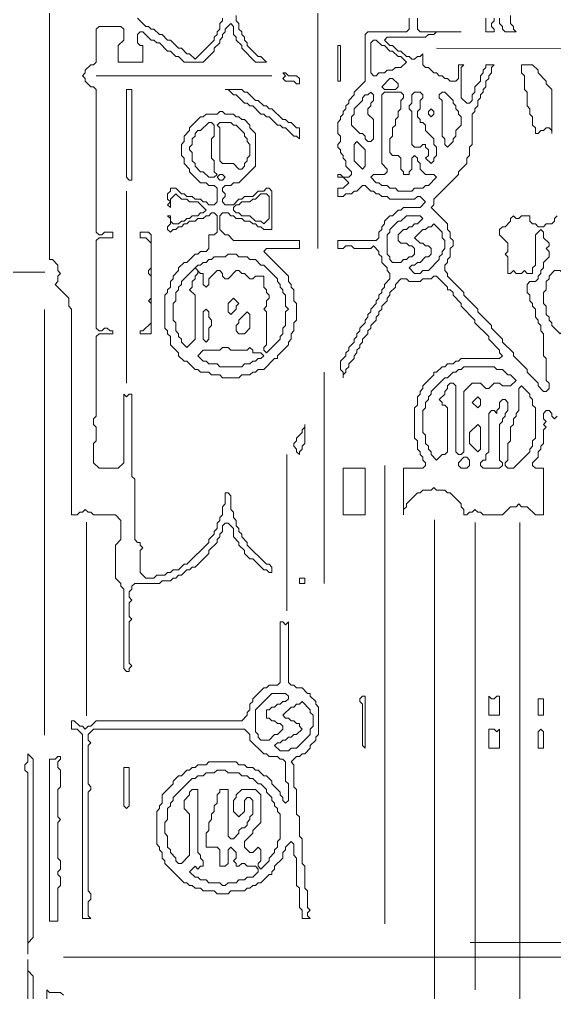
# Model space of a CAD drawing. Header units: millimetres. Extents: x 4 to 412, y 3 to 290.
# Drawn here: x 279.8 to 296.88, y 154.04 to 185.09 of the extents above; entities that cross this region are included whole.
import ezdxf

# ---------------------------------------------------------------- set-up
doc = ezdxf.new("R2010")
doc.units = ezdxf.units.MM
for name, color, linetype, lineweight in [('TRACE_CURVE', 6, 'CONTINUOUS', 0), ('TRACE_STRAIGHT', 5, 'CONTINUOUS', 0), ('TRACE_TEXT_SYMBOL', 6, 'CONTINUOUS', 0)]:
    doc.layers.add(name, color=color, linetype=linetype, lineweight=lineweight)

msp = doc.modelspace()

# ---------------------------------------------------------------- linework, layer by layer
at = {"layer": 'TRACE_CURVE', "color": 6}
for points in [[(280.763, 186.446), (280.763, 177.426), (280.851, 177.426), (281.026, 177.25), (281.026, 177.075), (281.114, 176.988), (281.026, 176.9), (281.026, 176.725), (280.938, 176.637), (281.376, 176.2), (281.376, 175.937), (281.464, 175.849), (281.464, 169.281), (281.639, 169.281), (281.727, 169.369), (281.814, 169.369), (281.902, 169.456), (281.989, 169.369), (282.077, 169.369)], [(286.28, 185.132), (286.28, 185.045), (286.193, 184.957), (286.193, 184.782), (286.105, 184.694), (286.105, 184.607), (286.018, 184.519), (286.018, 184.432), (285.405, 183.818), (285.23, 183.994), (285.142, 183.994), (284.967, 184.169), (284.879, 184.169), (284.617, 184.432), (284.529, 184.432), (284.354, 184.607), (284.266, 184.607), (284.091, 184.782), (284.004, 184.782), (283.916, 184.869), (283.828, 184.869), (283.566, 185.132)], [(287.682, 183.731), (287.506, 183.906), (287.419, 183.906), (287.069, 184.256), (287.069, 184.344), (286.981, 184.432), (286.981, 184.519), (286.893, 184.607), (286.893, 184.694), (286.806, 184.782), (286.806, 184.957), (286.718, 185.045), (286.718, 185.22)], [(292.236, 185.132), (292.236, 184.782), (292.148, 184.694), (290.922, 184.694), (290.834, 184.607), (290.834, 183.118), (290.484, 182.768), (290.484, 182.68), (290.309, 182.505), (290.309, 182.417), (290.221, 182.33), (290.221, 182.242), (290.134, 182.155), (290.134, 182.067), (290.046, 181.979), (290.046, 181.892), (289.959, 181.804), (289.959, 181.454)], [(291.71, 184.256), (291.622, 184.256), (291.447, 184.432), (291.535, 184.519), (292.761, 184.519), (292.849, 184.607), (293.024, 184.607), (293.111, 184.694), (293.899, 184.694), (292.586, 184.694), (292.498, 184.782), (292.498, 185.132)], [(294.688, 185.132), (294.688, 184.694), (294.95, 184.694), (294.95, 184.782), (294.863, 184.869), (294.863, 184.957), (294.95, 185.045), (294.95, 185.132)], [(295.125, 185.132), (295.125, 184.957), (295.213, 184.869), (295.213, 184.782), (295.301, 184.694), (295.651, 184.694), (295.563, 184.782), (295.563, 184.869), (295.476, 184.957), (295.476, 185.22)], [(282.515, 175.236), (282.427, 175.149), (282.34, 175.149), (282.252, 175.236), (282.252, 178.039), (282.34, 178.126), (282.777, 178.126), (282.777, 178.301), (282.515, 178.301), (282.427, 178.214), (282.34, 178.214), (282.252, 178.301), (282.252, 182.855), (282.164, 182.943), (282.077, 182.943), (281.902, 183.118), (281.902, 183.205), (281.814, 183.293), (281.902, 183.381), (281.902, 183.468), (282.077, 183.643), (282.164, 183.643), (282.252, 183.731), (282.252, 184.782), (282.34, 184.869), (283.04, 184.869), (283.128, 184.782), (283.128, 184.432), (282.953, 184.256), (282.953, 183.731), (283.741, 183.731), (283.741, 184.256), (283.653, 184.256), (283.566, 184.344), (283.566, 184.607), (283.653, 184.694), (283.741, 184.694), (284.004, 184.432), (284.091, 184.432), (284.179, 184.344), (284.266, 184.344), (284.529, 184.081), (284.617, 184.081), (284.792, 183.906), (284.879, 183.906), (285.054, 183.731), (285.667, 183.731), (286.018, 184.081), (286.018, 184.169), (286.193, 184.344), (286.193, 184.432), (286.28, 184.519), (286.28, 184.607), (286.368, 184.694), (286.368, 184.782), (286.543, 184.957), (286.631, 184.869), (286.631, 184.607), (286.718, 184.519), (286.718, 184.432), (286.893, 184.256), (286.893, 184.169), (287.331, 183.731), (287.682, 183.731)], [(292.936, 179.089), (293.024, 179.177), (293.024, 179.352), (293.812, 180.14), (293.812, 180.228), (294.075, 180.491), (294.075, 180.666), (294.162, 180.753), (294.162, 181.016), (294.25, 181.104), (294.25, 182.067), (294.337, 182.155), (294.337, 182.242), (294.425, 182.33), (294.425, 182.505), (294.512, 182.592), (294.512, 182.68), (294.6, 182.768), (294.6, 182.855), (294.688, 182.943), (294.688, 183.118), (294.775, 183.205), (294.775, 183.293), (294.863, 183.381), (294.863, 183.556), (294.95, 183.643), (294.688, 183.643), (294.688, 183.556), (294.6, 183.468), (294.6, 183.381), (294.512, 183.293), (294.512, 183.118), (294.337, 182.943), (294.337, 182.768), (294.25, 182.68), (294.25, 182.505), (294.162, 182.417), (294.075, 182.417), (293.899, 182.592), (293.899, 183.556), (293.987, 183.643), (293.812, 183.643), (293.812, 183.205), (293.724, 183.118), (293.549, 183.118), (293.462, 183.205), (293.374, 183.205), (293.286, 183.293), (293.199, 183.293), (293.111, 183.381), (293.024, 183.381), (292.849, 183.556), (292.761, 183.556), (292.673, 183.643), (292.673, 183.994), (292.586, 183.906), (292.498, 183.906), (292.411, 183.818), (292.323, 183.818), (292.236, 183.906), (292.148, 183.906), (291.973, 184.081), (291.885, 184.081), (291.71, 184.256)], [(289.959, 181.454), (290.046, 181.366), (290.046, 181.191), (289.959, 181.104), (289.959, 181.016), (290.046, 180.929), (290.046, 180.841), (290.134, 180.753), (290.134, 180.666), (290.221, 180.578), (290.221, 180.403), (290.396, 180.228), (290.396, 180.14), (290.309, 180.053), (290.134, 180.053), (290.046, 180.14), (289.959, 180.14), (289.959, 180.053), (290.134, 180.053), (290.309, 179.878), (290.134, 179.703), (289.959, 179.703), (289.959, 179.44), (290.134, 179.44), (290.221, 179.527), (290.396, 179.527), (290.484, 179.615), (290.572, 179.615), (290.747, 179.79), (290.834, 179.79), (291.009, 179.615), (291.097, 179.615), (291.185, 179.527), (291.272, 179.527), (291.36, 179.44), (291.535, 179.44), (291.622, 179.352), (292.411, 179.352), (292.498, 179.44), (292.586, 179.44), (292.761, 179.265), (292.586, 179.089), (292.06, 179.089), (291.973, 179.002), (291.885, 179.002), (291.71, 178.827), (291.622, 178.827), (291.447, 178.652), (291.447, 178.564), (291.36, 178.476), (291.36, 178.389), (291.272, 178.301), (291.272, 178.126), (291.185, 178.039), (289.959, 178.039), (289.959, 177.776), (290.134, 177.776), (290.221, 177.863), (290.396, 177.863), (290.484, 177.776), (291.009, 177.776), (291.097, 177.863), (291.272, 177.688), (291.272, 177.601)], [(296.527, 178.301), (296.527, 178.126), (296.702, 177.951), (296.702, 177.863), (296.614, 177.776), (296.702, 177.688), (296.702, 177.513), (296.527, 177.338), (296.527, 177.163), (296.439, 177.075), (296.439, 176.988), (296.351, 176.9), (296.351, 176.813), (296.264, 176.725), (296.089, 176.725), (296.001, 176.637), (296.001, 176.375), (296.089, 176.287), (296.089, 176.112), (296.176, 176.024), (296.176, 175.937), (296.264, 175.849), (296.264, 175.587), (296.351, 175.499), (296.351, 175.411), (296.439, 175.324), (296.439, 175.149), (296.527, 175.061), (296.527, 174.36), (296.614, 174.273), (296.614, 173.572), (296.702, 173.485), (296.702, 173.31), (296.614, 173.222), (296.527, 173.222), (296.351, 173.397), (296.351, 173.485), (296.001, 173.835), (296.001, 173.923), (295.563, 174.36), (295.563, 174.448), (295.213, 174.798), (295.213, 174.886), (294.863, 175.236), (294.863, 175.324), (294.425, 175.762), (294.425, 175.849), (293.987, 176.287), (293.987, 176.375), (293.462, 176.9), (293.462, 176.988), (293.374, 177.075), (293.374, 177.25), (293.462, 177.338), (293.462, 177.426), (293.549, 177.513), (293.549, 177.776), (293.637, 177.863), (293.637, 178.039), (293.549, 178.126), (293.549, 178.301), (293.462, 178.389), (293.462, 178.564), (292.936, 179.089)], [(296.965, 178.827), (296.877, 178.739), (296.877, 178.652), (296.789, 178.564), (296.614, 178.564), (296.527, 178.476), (296.351, 178.476), (296.264, 178.564), (296.176, 178.564), (296.089, 178.652), (296.089, 178.827), (295.826, 178.827), (295.738, 178.739), (295.651, 178.739), (295.563, 178.827), (295.476, 178.739), (295.476, 178.652), (295.301, 178.476), (295.213, 178.476), (295.125, 178.389), (295.125, 178.214), (295.388, 177.951), (295.388, 177.688), (295.301, 177.601), (295.388, 177.513), (295.388, 176.988), (295.476, 176.988), (295.563, 177.075), (295.651, 176.988), (295.826, 176.988), (295.914, 177.075), (296.001, 176.988), (296.176, 176.988), (296.176, 177.163), (296.264, 177.25), (296.264, 178.214), (296.439, 178.389), (296.527, 178.301)], [(291.272, 177.601), (291.36, 177.513), (291.36, 177.338), (291.535, 177.163), (291.535, 177.075), (291.622, 176.988), (291.622, 176.813), (291.447, 176.637), (291.447, 176.55), (291.36, 176.462), (291.36, 176.375), (291.272, 176.287), (291.272, 176.2), (291.185, 176.112), (291.185, 176.024), (291.009, 175.849), (291.009, 175.762), (290.922, 175.674), (290.922, 175.587), (290.834, 175.499), (290.834, 175.411), (290.659, 175.236), (290.659, 175.149), (290.572, 175.061), (290.572, 174.973), (290.484, 174.886), (290.484, 174.798), (290.309, 174.623), (290.309, 174.536), (290.221, 174.448), (290.221, 174.36), (290.046, 174.185), (290.046, 173.923), (290.134, 173.835), (290.134, 173.66), (290.134, 173.747), (290.221, 173.835), (290.221, 173.923), (290.309, 174.01), (290.309, 174.098), (290.484, 174.273), (290.484, 174.36), (290.572, 174.448), (290.572, 174.536), (290.659, 174.623), (290.659, 174.711), (290.747, 174.798), (290.747, 174.886), (290.922, 175.061), (290.922, 175.149), (291.009, 175.236), (291.009, 175.324), (291.185, 175.499), (291.185, 175.587), (291.272, 175.674), (291.272, 175.762), (291.36, 175.849), (291.36, 175.937), (291.535, 176.112), (291.535, 176.2), (291.622, 176.287), (291.622, 176.375), (291.798, 176.55), (291.798, 176.637)], [(291.798, 176.637), (291.973, 176.813), (292.148, 176.813), (292.236, 176.725), (292.586, 176.725), (292.673, 176.813), (292.936, 176.813), (293.024, 176.9), (293.111, 176.9), (293.462, 176.55), (293.462, 176.462), (293.549, 176.462), (293.637, 176.375), (293.637, 176.287), (293.899, 176.024), (293.899, 175.937), (294.337, 175.499), (294.337, 175.411), (294.775, 174.973), (294.775, 174.886), (295.125, 174.536), (295.125, 174.448), (295.213, 174.36), (295.125, 174.273), (293.899, 174.273), (293.812, 174.185), (293.724, 174.185), (293.637, 174.098), (293.462, 174.098), (293.374, 174.01), (293.286, 174.01), (293.111, 173.835), (293.024, 173.835), (293.024, 173.747), (292.673, 173.397), (292.673, 173.31), (292.586, 173.222), (292.586, 173.134), (292.498, 173.047), (292.498, 172.784), (292.411, 172.697), (292.411, 171.733), (292.498, 171.646), (292.498, 171.383), (292.586, 171.295), (292.586, 171.208), (292.673, 171.12), (292.673, 171.033), (292.761, 170.945), (292.761, 170.857), (292.673, 170.77), (292.06, 170.77), (292.06, 169.281), (292.06, 169.456), (292.148, 169.544), (292.148, 169.631), (292.498, 169.982), (292.586, 169.982), (292.673, 170.069), (292.936, 170.069), (293.024, 170.157), (293.111, 170.069), (293.374, 170.069), (293.462, 169.982)], [(287.069, 168.405), (286.893, 168.581), (286.893, 168.668), (286.806, 168.756), (286.806, 168.843), (286.718, 168.931), (286.718, 169.106), (286.631, 169.194), (286.631, 169.369), (286.543, 169.456), (286.543, 169.894), (286.456, 169.982), (286.368, 169.982), (286.368, 169.631), (286.28, 169.544), (286.28, 169.281), (286.193, 169.194), (286.193, 169.106), (286.105, 169.018), (286.105, 168.843), (286.018, 168.756), (286.018, 168.668), (285.843, 168.493), (285.843, 168.405), (285.142, 167.705), (285.054, 167.705), (284.879, 167.53), (284.704, 167.53), (284.617, 167.442), (284.529, 167.442), (284.441, 167.355), (284.179, 167.355), (284.091, 167.267), (283.828, 167.267), (283.653, 167.442), (283.653, 168.143), (283.741, 168.23), (283.653, 168.318), (283.653, 168.405), (283.566, 168.405), (283.478, 168.493), (283.478, 170.42), (283.39, 170.507), (283.39, 173.134), (283.303, 173.134), (283.215, 173.047), (283.128, 173.134), (283.128, 170.945), (282.953, 170.77), (282.34, 170.77), (282.164, 170.945), (282.164, 171.558), (282.252, 171.646), (282.252, 172.084), (282.164, 172.171), (282.164, 172.346), (282.252, 172.434), (282.252, 174.973), (282.34, 175.061), (282.777, 175.061), (282.777, 175.149), (282.69, 175.149), (282.602, 175.236), (282.515, 175.236)], [(293.462, 169.982), (293.549, 169.982), (293.899, 169.631), (293.899, 169.544), (293.987, 169.456), (293.987, 169.281), (294.075, 169.281), (294.162, 169.369), (294.25, 169.369), (294.337, 169.456), (294.425, 169.369), (294.512, 169.369), (294.6, 169.281), (295.213, 169.281), (295.476, 169.544), (295.651, 169.544), (295.738, 169.631), (295.826, 169.544), (296.001, 169.544), (296.264, 169.281), (296.527, 169.281), (296.527, 170.77), (296.264, 170.77), (296.176, 170.857), (296.176, 170.945), (296.351, 171.12), (296.351, 171.295), (296.439, 171.383), (296.439, 171.471), (296.527, 171.558), (296.527, 171.996), (296.614, 172.084), (296.527, 172.171), (296.614, 172.259), (296.527, 172.346), (296.527, 172.521), (296.614, 172.609), (296.702, 172.609), (296.789, 172.521), (296.789, 172.434), (296.877, 172.346), (296.965, 172.434)], [(282.077, 169.369), (282.164, 169.281), (282.865, 169.281), (283.04, 169.106), (283.04, 168.493), (282.865, 168.318), (282.865, 167.267), (283.04, 167.092), (283.04, 167.004), (283.128, 166.917), (283.128, 164.377), (283.215, 164.289), (283.303, 164.289), (283.303, 164.377), (283.39, 164.465), (283.303, 164.552), (283.303, 165.866), (283.39, 165.953), (283.303, 166.041), (283.303, 166.479), (283.39, 166.566), (283.303, 166.654), (283.303, 166.829), (283.39, 166.917), (283.39, 167.004), (283.478, 167.092), (284.266, 167.092), (284.354, 167.179), (284.617, 167.179), (284.704, 167.267), (284.792, 167.267), (284.879, 167.355), (284.967, 167.355), (285.142, 167.53), (285.23, 167.53), (285.317, 167.617), (285.405, 167.617), (285.843, 168.055), (285.843, 168.143), (286.105, 168.405), (286.105, 168.493), (286.193, 168.581), (286.193, 168.668), (286.28, 168.756), (286.28, 168.931), (286.368, 169.018), (286.456, 169.018), (286.631, 168.843), (286.631, 168.581), (286.806, 168.405), (286.806, 168.318), (286.981, 168.143), (286.981, 168.055), (287.156, 167.88), (287.244, 167.88), (287.594, 167.53), (287.682, 167.53), (287.769, 167.442), (287.857, 167.442), (287.857, 167.617), (287.769, 167.705), (287.682, 167.705), (287.069, 168.318), (287.069, 168.405)]]:
    msp.add_lwpolyline(points, dxfattribs=at)
for points in [[(291.009, 184.344), (291.097, 184.432), (291.185, 184.432), (291.36, 184.256), (291.447, 184.256), (291.622, 184.081), (291.71, 184.081), (291.885, 183.906), (291.973, 183.906), (292.148, 183.731), (291.973, 183.556), (291.798, 183.556), (291.71, 183.468), (291.535, 183.468), (291.447, 183.381), (291.272, 183.381), (291.185, 183.293), (291.097, 183.293), (291.009, 183.381)], [(291.622, 183.205), (291.71, 183.205), (291.885, 183.03), (291.885, 182.943), (291.798, 182.855), (291.447, 182.855), (291.36, 182.943)], [(290.922, 182.68), (291.009, 182.768), (291.097, 182.68), (291.097, 182.505), (291.009, 182.417), (291.009, 182.33), (290.922, 182.242), (290.922, 182.067), (291.097, 181.892), (291.097, 181.279), (291.009, 181.191), (290.922, 181.191), (290.834, 181.279), (290.834, 181.366), (290.747, 181.454), (290.659, 181.454), (290.396, 181.717), (290.396, 181.979), (290.484, 182.067), (290.484, 182.242), (290.747, 182.505), (290.747, 182.592), (290.834, 182.68)], [(291.36, 182.68), (291.447, 182.768), (291.973, 182.768), (292.06, 182.68), (292.06, 182.592), (291.973, 182.505), (291.973, 182.242), (291.885, 182.155), (291.885, 181.979), (291.798, 181.892), (291.798, 181.717), (291.71, 181.629), (291.71, 181.366), (291.622, 181.279), (291.622, 180.841), (291.71, 180.753), (291.885, 180.753), (291.973, 180.666), (291.973, 180.316), (292.06, 180.228), (292.06, 180.14), (292.236, 180.14), (292.236, 180.228), (292.323, 180.316), (292.323, 180.666), (292.411, 180.753), (292.498, 180.666), (292.498, 180.578), (292.586, 180.491), (292.586, 180.316), (292.761, 180.14), (293.024, 180.14), (293.111, 180.053), (292.849, 179.79), (292.761, 179.79), (292.673, 179.703), (292.411, 179.703), (292.323, 179.615), (291.885, 179.615), (291.798, 179.703), (291.622, 179.703), (291.535, 179.79), (291.36, 179.79), (291.272, 179.878), (291.185, 179.878), (291.009, 180.053), (291.097, 180.14), (291.447, 180.14), (291.535, 180.228), (291.535, 180.316), (291.36, 180.491)], [(292.323, 182.68), (292.411, 182.768), (292.586, 182.768), (292.673, 182.68), (292.673, 182.592), (292.586, 182.505), (292.586, 182.242), (292.498, 182.155), (292.498, 181.979), (292.586, 181.892), (292.586, 181.804), (292.673, 181.804), (292.761, 181.717), (292.761, 181.542), (293.024, 181.279), (293.024, 181.104), (293.111, 181.016), (293.111, 180.753), (293.024, 180.666), (293.024, 180.578), (292.936, 180.491), (292.761, 180.666), (292.849, 180.753), (292.849, 180.929), (292.761, 181.016), (292.761, 181.104), (292.673, 181.104), (292.586, 181.016), (292.411, 181.016), (292.323, 181.104), (292.323, 182.155), (292.236, 182.242), (292.236, 182.33), (292.323, 182.417)], [(293.199, 182.68), (293.286, 182.768), (293.374, 182.768), (293.637, 182.505), (293.637, 182.417), (293.724, 182.33), (293.724, 182.242), (293.812, 182.155), (293.812, 182.067), (293.899, 181.979), (293.899, 181.717), (293.724, 181.542), (293.724, 181.366), (293.637, 181.279), (293.637, 181.191), (293.462, 181.016), (293.374, 181.104), (293.374, 181.279), (293.286, 181.366), (293.286, 182.505), (293.199, 182.592)], [(292.849, 182.155), (292.936, 182.242), (293.024, 182.155), (293.024, 182.067), (292.936, 181.979), (292.849, 182.067)], [(290.484, 181.104), (290.572, 181.191), (290.834, 180.929), (290.834, 180.403), (290.747, 180.316), (290.484, 180.578)], [(292.148, 178.827), (292.586, 178.827), (292.673, 178.739), (292.498, 178.564), (292.411, 178.564), (292.323, 178.476), (292.236, 178.476), (292.148, 178.389), (292.06, 178.389), (291.885, 178.214), (291.885, 178.039), (291.973, 177.951), (292.148, 177.951), (292.236, 177.863), (292.323, 177.863), (292.411, 177.776), (292.411, 177.601), (292.323, 177.513), (292.236, 177.513), (292.148, 177.426), (292.06, 177.426), (291.973, 177.338), (291.71, 177.338), (291.622, 177.426), (291.622, 177.513), (291.535, 177.601), (291.535, 178.214), (291.622, 178.301), (291.622, 178.389), (291.885, 178.652), (291.973, 178.652)], [(292.936, 178.476), (293.024, 178.564), (293.286, 178.301), (293.286, 178.126), (293.374, 178.039), (293.374, 177.776), (293.286, 177.688), (293.286, 177.601), (293.199, 177.513), (293.199, 177.426), (292.849, 177.075), (292.673, 177.075), (292.586, 176.988), (292.411, 176.988), (292.236, 177.163), (292.323, 177.25), (292.411, 177.25), (292.498, 177.338), (292.586, 177.338), (292.761, 177.513), (292.849, 177.513), (292.936, 177.601), (292.936, 177.776), (292.849, 177.863), (292.761, 177.863), (292.673, 177.951), (292.586, 177.951), (292.411, 178.126), (292.673, 178.389), (292.761, 178.389), (292.849, 178.476)], [(296.877, 177.075), (297.052, 177.075), (297.14, 176.988), (297.14, 176.9), (297.227, 176.813), (297.227, 176.725), (297.315, 176.637), (297.315, 175.411), (297.227, 175.324), (297.227, 175.236), (297.052, 175.061), (296.789, 175.324), (296.789, 175.411), (296.702, 175.499), (296.702, 175.587), (296.614, 175.674), (296.614, 175.937), (296.527, 176.024), (296.527, 176.375), (296.614, 176.462), (296.614, 176.725), (296.702, 176.813), (296.702, 176.9)], [(293.899, 173.923), (293.987, 174.01), (294.95, 174.01), (295.038, 173.923), (295.213, 173.923), (295.388, 173.747), (295.476, 173.747), (295.651, 173.572), (295.476, 173.397), (295.213, 173.397), (295.125, 173.485), (294.95, 173.485), (294.775, 173.31), (294.688, 173.31), (294.512, 173.485), (294.25, 173.485), (293.987, 173.222), (293.987, 171.295), (293.899, 171.208), (293.812, 171.208), (293.724, 171.295), (293.724, 173.397), (293.637, 173.485), (293.549, 173.485), (293.462, 173.397), (293.462, 173.31), (293.374, 173.222), (293.374, 173.134), (293.199, 172.959), (293.286, 172.872), (293.286, 172.784), (293.374, 172.784), (293.462, 172.697), (293.462, 171.295), (293.374, 171.208), (293.286, 171.208), (293.111, 171.033), (292.936, 171.208), (292.936, 171.295), (292.849, 171.383), (292.849, 171.471), (292.761, 171.558), (292.761, 171.821), (292.673, 171.908), (292.673, 172.609), (292.761, 172.697), (292.761, 172.872), (292.849, 172.959), (292.849, 173.047), (292.936, 173.134), (292.936, 173.222), (293.374, 173.66), (293.462, 173.66), (293.637, 173.835), (293.724, 173.835), (293.812, 173.923)], [(295.738, 173.31), (295.826, 173.397), (296.089, 173.134), (296.089, 173.047), (296.176, 172.959), (296.176, 172.784), (296.264, 172.697), (296.264, 171.733), (296.176, 171.646), (296.176, 171.471), (296.089, 171.383), (296.089, 171.295), (295.563, 170.77), (295.388, 170.77), (295.301, 170.857), (295.301, 170.945), (295.388, 171.033), (295.388, 171.558), (295.476, 171.646), (295.476, 172.084), (295.563, 172.171), (295.563, 172.346), (295.651, 172.434), (295.651, 172.521), (295.738, 172.609)], [(294.425, 173.047), (294.512, 172.959), (294.512, 172.784), (294.425, 172.697), (294.25, 172.872)], [(295.125, 172.872), (295.213, 172.959), (295.301, 172.959), (295.388, 172.872), (295.388, 172.609), (295.301, 172.521), (295.301, 172.434), (295.213, 172.346), (295.213, 172.259), (295.125, 172.171), (295.125, 171.033), (295.213, 170.945), (295.213, 170.857), (295.125, 170.77), (294.6, 170.77), (294.512, 170.857), (294.512, 170.945), (294.6, 171.033), (294.688, 171.033), (294.688, 171.208), (294.775, 171.295), (294.775, 172.521), (294.863, 172.609), (294.95, 172.609), (295.038, 172.521), (295.038, 172.609), (295.125, 172.697)], [(294.425, 172.171), (294.512, 172.084), (294.512, 171.383), (294.425, 171.295), (294.162, 171.558), (294.162, 171.908)], [(293.987, 171.12), (294.075, 171.12), (294.162, 171.033), (294.162, 170.857), (294.075, 170.77), (293.899, 170.77), (293.812, 170.857), (293.812, 170.945)]]:
    msp.add_lwpolyline(points, close=True, dxfattribs=at)
at = {"layer": 'TRACE_STRAIGHT', "color": 5}
for p, q in [((289.324, 186.271), (289.324, 177.776)), ((293.112, 184.176), (310.221, 184.065)), ((282.252, 183.293), (287.857, 183.293)), ((283.215, 179.615), (283.215, 173.485)), ((269.587, 177.024), (280.605, 177.024)), ((280.598, 175.834), (280.598, 162.259)), ((289.521, 173.835), (289.521, 167.092)), ((288.338, 171.208), (288.338, 166.216)), ((291.457, 170.858), (291.457, 156.238)), ((281.935, 169.051), (281.935, 162.866)), ((293.044, 169.122), (293.044, 140.819)), ((294.343, 169.04), (294.343, 154.131)), ((295.768, 169.04), (295.768, 147.185)), ((294.183, 155.641), (304.365, 155.641)), ((281.201, 155.171), (312.29, 155.171))]:
    msp.add_line(p, q, dxfattribs=at)
at = {"layer": 'TRACE_TEXT_SYMBOL', "color": 6}
for points in [[(289.959, 184.256), (290.046, 184.256), (290.046, 183.118), (289.959, 183.118)], [(295.826, 183.643), (295.826, 183.381), (295.914, 183.293), (295.914, 182.855), (296.001, 182.768), (296.001, 182.33), (296.089, 182.242), (296.089, 182.067), (296.176, 181.979), (296.176, 181.717), (296.264, 181.629), (296.264, 181.454), (296.351, 181.454), (296.439, 181.542), (296.527, 181.542), (296.614, 181.629), (296.702, 181.629), (296.789, 181.542), (296.789, 181.454), (296.789, 182.855), (296.614, 183.03), (296.614, 183.118), (296.351, 183.381), (296.351, 183.468), (296.176, 183.643)], [(288.207, 183.381), (288.295, 183.293), (288.207, 183.205), (288.295, 183.118), (288.557, 183.118), (288.645, 183.03), (288.733, 183.03), (288.733, 183.205), (288.645, 183.293), (288.382, 183.293), (288.295, 183.381)], [(283.215, 182.855), (283.215, 180.053), (283.303, 179.965), (283.39, 179.965), (283.39, 182.855)], [(286.368, 182.855), (286.456, 182.855), (286.631, 182.68), (286.718, 182.68), (286.981, 182.417), (287.069, 182.417), (287.156, 182.33), (287.244, 182.33), (287.506, 182.067), (287.594, 182.067), (287.682, 181.979), (287.769, 181.979), (288.032, 181.717), (288.12, 181.717), (288.207, 181.629), (288.295, 181.629), (288.557, 181.366), (288.645, 181.366), (288.733, 181.279), (288.733, 181.629), (288.645, 181.629), (288.47, 181.804), (288.382, 181.804), (288.295, 181.892), (288.207, 181.892), (287.857, 182.242), (287.769, 182.242), (287.682, 182.33), (287.594, 182.33), (287.419, 182.505), (287.331, 182.505), (287.069, 182.768), (286.981, 182.768), (286.893, 182.855)], [(285.843, 181.804), (285.93, 181.804), (286.018, 181.717), (286.018, 181.366), (285.93, 181.279), (285.93, 180.666), (286.018, 180.578), (286.018, 180.228), (286.105, 180.14), (286.018, 180.053), (285.843, 180.053), (285.667, 180.228), (285.58, 180.228), (285.405, 180.403), (285.405, 180.491), (285.317, 180.578), (285.317, 180.841), (285.23, 180.929), (285.23, 181.016), (285.317, 181.104), (285.317, 181.279), (285.405, 181.366), (285.405, 181.454), (285.492, 181.542), (285.58, 181.542)], [(286.105, 181.717), (286.193, 181.804), (286.543, 181.804), (286.631, 181.717), (286.718, 181.717), (286.981, 181.454), (286.981, 181.366), (287.069, 181.279), (287.069, 181.191), (287.156, 181.104), (287.156, 180.753), (287.069, 180.666), (287.069, 180.578), (286.981, 180.491), (286.981, 180.403), (286.893, 180.316), (286.806, 180.316), (286.631, 180.491), (286.28, 180.491), (286.193, 180.578), (286.193, 181.629)], [(286.105, 180.053), (286.193, 180.14), (286.28, 180.14), (286.368, 180.053), (286.28, 179.965), (286.193, 179.965)], [(287.506, 179.527), (287.682, 179.527), (287.769, 179.44), (287.769, 178.739), (287.594, 178.564), (287.506, 178.652), (287.331, 178.652), (287.156, 178.827), (286.893, 178.827), (286.806, 178.914), (286.718, 178.914), (286.631, 179.002), (286.631, 179.089), (286.718, 179.177), (286.806, 179.177), (286.893, 179.265), (287.156, 179.265), (287.244, 179.352), (287.331, 179.352)], [(283.653, 178.301), (283.653, 178.126), (283.828, 178.126), (284.004, 177.951), (284.004, 177.163), (283.916, 177.075), (283.916, 176.988), (284.004, 176.9), (284.004, 176.2), (283.916, 176.112), (284.004, 176.024), (284.004, 175.411), (283.741, 175.149), (283.653, 175.149), (283.653, 175.061), (284.004, 175.061), (284.004, 178.214), (283.916, 178.301)], [(285.405, 177.163), (285.492, 177.075), (285.492, 176.988), (285.405, 176.9), (285.405, 176.813), (285.317, 176.725), (285.317, 176.55), (285.23, 176.462), (285.405, 176.287), (285.405, 174.886), (285.142, 174.623), (284.967, 174.798), (284.967, 174.886), (284.879, 174.973), (284.879, 175.061), (284.792, 175.149), (284.792, 175.411), (284.704, 175.499), (284.704, 176.024), (284.792, 176.112), (284.792, 176.375), (284.879, 176.462), (284.879, 176.55), (284.967, 176.637), (284.967, 176.725)], [(286.631, 176.2), (286.806, 176.024), (286.718, 175.937), (286.718, 175.849), (286.543, 175.674), (286.456, 175.762), (286.456, 176.024)], [(285.667, 175.762), (285.755, 175.849), (285.843, 175.762), (285.843, 175.587), (285.93, 175.499), (285.93, 175.324), (285.843, 175.236), (285.843, 174.886), (285.755, 174.798), (285.667, 174.886)], [(287.069, 175.762), (287.156, 175.674), (287.156, 175.236), (286.981, 175.061), (286.806, 175.061), (286.718, 175.149), (286.718, 175.324), (286.806, 175.411), (286.806, 175.499)], [(286.193, 174.536), (286.28, 174.623), (286.456, 174.623), (286.543, 174.536), (287.069, 174.536), (287.156, 174.623), (287.244, 174.536), (287.244, 174.448), (287.506, 174.448), (287.594, 174.36), (287.506, 174.273), (287.419, 174.273), (287.331, 174.185), (287.244, 174.185), (287.156, 174.098), (286.981, 174.098), (286.893, 174.01), (286.193, 174.01), (286.105, 174.098), (285.843, 174.098), (285.755, 174.185), (285.667, 174.185), (285.492, 174.36), (285.667, 174.536)], [(288.908, 172.171), (288.908, 172.084), (288.82, 171.996), (288.82, 171.908), (288.645, 171.733), (288.645, 171.646), (288.557, 171.558), (288.557, 171.471), (288.645, 171.383), (288.645, 171.295), (288.733, 171.208), (288.733, 171.295), (288.82, 171.383), (288.82, 171.471), (288.908, 171.558)], [(290.134, 170.77), (290.134, 169.281), (290.834, 169.281), (290.834, 170.77)], [(288.733, 167.267), (288.733, 167.092), (288.908, 167.092), (288.908, 167.267)], [(287.857, 163.589), (288.295, 163.589), (288.382, 163.501), (288.382, 163.414), (288.295, 163.326), (288.207, 163.326), (288.12, 163.239), (288.032, 163.239), (287.944, 163.151), (287.857, 163.151), (287.769, 163.063), (287.682, 163.063), (287.682, 162.801), (287.769, 162.801), (287.857, 162.713), (287.944, 162.713), (288.032, 162.626), (288.12, 162.626), (288.207, 162.538), (288.207, 162.45), (288.032, 162.275), (287.944, 162.275), (287.769, 162.1), (287.506, 162.1), (287.419, 162.188), (287.419, 162.275), (287.331, 162.363), (287.331, 163.063)], [(288.733, 163.239), (288.82, 163.326), (289.083, 163.063), (289.083, 162.976), (289.17, 162.888), (289.17, 162.538), (289.083, 162.45), (289.083, 162.275), (288.645, 161.837), (288.47, 161.837), (288.382, 161.75), (288.12, 161.75), (287.944, 161.925), (288.032, 162.012), (288.12, 162.012), (288.207, 162.1), (288.295, 162.1), (288.382, 162.188), (288.47, 162.188), (288.557, 162.275), (288.645, 162.275), (288.82, 162.45), (288.733, 162.538), (288.733, 162.626), (288.645, 162.626), (288.557, 162.713), (288.47, 162.713), (288.382, 162.801), (288.295, 162.801), (288.207, 162.888), (288.47, 163.151), (288.557, 163.151), (288.645, 163.239)], [(290.747, 163.501), (290.659, 163.414), (290.659, 163.326), (290.747, 163.239), (290.747, 161.925), (290.834, 161.837), (290.834, 163.501)], [(294.775, 163.501), (294.775, 162.888), (295.125, 162.888), (295.125, 163.501), (295.038, 163.501), (294.95, 163.414), (294.863, 163.414)], [(296.351, 163.414), (296.351, 162.888), (296.527, 162.888), (296.527, 163.414)], [(294.775, 162.45), (294.775, 161.837), (295.125, 161.837), (295.125, 162.45), (295.038, 162.363), (294.95, 162.45)], [(296.439, 162.45), (296.351, 162.363), (296.351, 161.837), (296.527, 161.837), (296.527, 162.363)], [(280.063, 161.662), (280.063, 161.399), (279.975, 161.312), (279.975, 161.137), (280.063, 161.049), (280.063, 155.269), (280.063, 155.62), (280.238, 155.795), (280.238, 161.487)], [(281.026, 161.575), (280.938, 161.487), (280.763, 161.487), (280.763, 156.32), (281.026, 156.32), (281.026, 157.371), (281.114, 157.459), (281.114, 157.721), (281.026, 157.809), (281.026, 157.896), (281.114, 157.984), (281.114, 158.247), (281.026, 158.334), (281.026, 159.473), (281.114, 159.56), (281.026, 159.648), (281.026, 160.524), (281.114, 160.611), (281.114, 161.137), (281.026, 161.224), (281.026, 161.399), (281.114, 161.487), (281.114, 161.575)], [(283.128, 161.224), (283.128, 159.998), (283.215, 159.911), (283.303, 159.998), (283.303, 161.224)]]:
    msp.add_lwpolyline(points, close=True, dxfattribs=at)
for points in [[(286.193, 182.155), (286.105, 182.067), (285.755, 182.067), (285.667, 181.979), (285.58, 181.979), (285.23, 181.629), (285.23, 181.542), (285.054, 181.366), (285.054, 181.191), (284.967, 181.104), (284.967, 180.753), (285.054, 180.666), (285.054, 180.491), (285.23, 180.316), (285.23, 180.228), (285.58, 179.878), (285.755, 179.878), (285.843, 179.79), (286.018, 179.79), (286.105, 179.703), (286.105, 179.265), (286.018, 179.177), (285.843, 179.177), (285.755, 179.265), (285.667, 179.265), (285.58, 179.352), (285.405, 179.352), (285.317, 179.44), (285.142, 179.44), (285.054, 179.527), (284.967, 179.527), (284.792, 179.703), (284.617, 179.703), (284.617, 179.615), (284.529, 179.527), (284.529, 179.352), (284.617, 179.265), (284.529, 179.177), (284.617, 179.089), (284.617, 179.352), (284.792, 179.527), (284.967, 179.352), (285.142, 179.352), (285.23, 179.265), (285.492, 179.265), (285.755, 179.002), (285.667, 178.914), (285.58, 178.914), (285.492, 178.827), (285.317, 178.827), (285.23, 178.739), (285.142, 178.739), (285.054, 178.652), (284.967, 178.652), (284.879, 178.564), (284.704, 178.564), (284.617, 178.652), (284.617, 178.827), (284.529, 178.827), (284.617, 178.739), (284.617, 178.564), (284.529, 178.476), (284.529, 178.389), (284.617, 178.301)], [(286.718, 181.979), (286.631, 182.067), (286.368, 182.067), (286.28, 182.155), (286.193, 182.155)], [(288.47, 174.886), (288.47, 175.061), (288.557, 175.149), (288.557, 175.411), (288.645, 175.499), (288.645, 176.024), (288.557, 176.112), (288.557, 176.462), (288.47, 176.55), (288.47, 176.637), (288.382, 176.725), (288.382, 176.9), (287.594, 177.688), (287.682, 177.776), (288.733, 177.776), (288.733, 178.039), (286.631, 178.039), (286.456, 178.214), (286.368, 178.214), (286.193, 178.389), (286.193, 178.827), (286.28, 178.914), (286.456, 178.914), (286.543, 178.827), (286.631, 178.827), (286.718, 178.739), (286.893, 178.739), (286.981, 178.652), (287.156, 178.652), (287.244, 178.564), (287.331, 178.564), (287.419, 178.476), (287.506, 178.476), (287.594, 178.389), (287.857, 178.389), (287.857, 179.615), (287.769, 179.703), (287.682, 179.703), (287.594, 179.615), (287.419, 179.615), (287.244, 179.44), (286.981, 179.44), (286.893, 179.352), (286.806, 179.352), (286.631, 179.177), (286.368, 179.177), (286.28, 179.265), (286.28, 179.352), (286.368, 179.44), (286.368, 179.527), (286.28, 179.615), (286.28, 179.703), (286.368, 179.79), (286.543, 179.79), (286.631, 179.878), (286.806, 179.878), (287.331, 180.403), (287.331, 181.454), (287.156, 181.629), (287.156, 181.717), (286.981, 181.892), (286.893, 181.892), (286.806, 181.979), (286.718, 181.979)], [(284.617, 178.301), (284.704, 178.389), (284.792, 178.389), (284.879, 178.476), (284.967, 178.476), (285.054, 178.564), (285.142, 178.564), (285.23, 178.652), (285.405, 178.652), (285.492, 178.739), (285.667, 178.739), (285.755, 178.827), (285.843, 178.827), (285.93, 178.914), (286.018, 178.914), (286.105, 178.827), (286.105, 178.301), (286.018, 178.214), (285.843, 178.214), (285.843, 177.776), (285.755, 177.688), (285.58, 177.688), (285.492, 177.601), (285.405, 177.601), (285.142, 177.338), (285.054, 177.338), (284.879, 177.163), (284.879, 177.075), (284.704, 176.9), (284.704, 176.813), (284.617, 176.725), (284.617, 176.55), (284.529, 176.462), (284.529, 176.375), (284.441, 176.287), (284.441, 175.236), (284.529, 175.149), (284.529, 175.061), (284.617, 174.973), (284.617, 174.711), (284.879, 174.448), (284.879, 174.36), (285.054, 174.185), (285.142, 174.185), (285.405, 173.923), (285.492, 173.923), (285.58, 173.835), (285.843, 173.835), (285.93, 173.747), (286.193, 173.747), (286.28, 173.66), (286.806, 173.66), (286.893, 173.747), (287.156, 173.747), (287.244, 173.835), (287.331, 173.835), (287.419, 173.923), (287.594, 173.923), (287.944, 174.273), (288.032, 174.273), (288.032, 174.36), (288.382, 174.711), (288.382, 174.798), (288.47, 174.886)], [(286.368, 177.513), (286.456, 177.601), (286.718, 177.601), (286.806, 177.513), (287.069, 177.513), (287.156, 177.426), (287.331, 177.426), (287.506, 177.25), (287.594, 177.25), (288.032, 176.813), (288.032, 176.725), (288.12, 176.637), (288.12, 176.55), (288.207, 176.462), (288.207, 176.375), (288.295, 176.287), (288.295, 175.937), (288.382, 175.849), (288.295, 175.762), (288.295, 175.324), (288.207, 175.236), (288.207, 175.061), (288.12, 174.973), (288.12, 174.886), (287.682, 174.448), (287.594, 174.536), (287.594, 174.623), (287.682, 174.711), (287.682, 175.762), (287.594, 175.849), (287.682, 175.937), (287.682, 176.112), (287.769, 176.2), (287.769, 176.287), (287.682, 176.375), (287.682, 176.462), (287.594, 176.55), (287.594, 176.9), (287.331, 176.9), (287.244, 176.813), (287.156, 176.813), (286.981, 176.988), (286.893, 176.988), (286.806, 177.075), (286.718, 177.075), (286.456, 176.813), (286.368, 176.813), (286.28, 176.9), (286.28, 176.988), (286.193, 177.075), (286.105, 177.075), (285.843, 176.813), (285.843, 176.637), (285.755, 176.55), (285.667, 176.637), (285.667, 176.988), (285.58, 176.988), (285.405, 177.163), (285.492, 177.25), (285.58, 177.25), (285.667, 177.338), (285.755, 177.338), (285.843, 177.426), (285.93, 177.426)], [(285.93, 177.426), (286.018, 177.513), (286.368, 177.513)], [(288.12, 165.866), (288.12, 163.939), (288.032, 163.852), (287.769, 163.852), (287.682, 163.764), (287.594, 163.764), (287.244, 163.414), (287.244, 163.326), (287.156, 163.239), (287.156, 163.063), (287.069, 162.976), (287.069, 162.888), (286.893, 162.713), (282.252, 162.713), (282.077, 162.538), (281.989, 162.538), (281.902, 162.45), (281.814, 162.538), (281.727, 162.538), (281.551, 162.713), (281.464, 162.713), (281.464, 162.45), (281.639, 162.45), (281.814, 162.275), (281.814, 156.408), (282.077, 156.408), (281.989, 156.495), (281.989, 156.933), (282.077, 157.021), (282.077, 157.196), (281.989, 157.283), (281.989, 160.436), (282.077, 160.524), (282.077, 160.611), (281.989, 160.699), (281.989, 161.925), (282.077, 162.012), (281.989, 162.1), (281.989, 162.275), (282.164, 162.45), (286.981, 162.45), (287.156, 162.275), (287.156, 162.1), (287.594, 161.662), (287.682, 161.662), (287.769, 161.575), (288.032, 161.575), (288.12, 161.487), (288.207, 161.487), (288.295, 161.399), (288.295, 160.786), (288.382, 160.699), (288.382, 160.173), (288.295, 160.086), (288.207, 160.173), (288.207, 160.261), (288.12, 160.349), (288.12, 160.436), (287.857, 160.699), (287.857, 160.786), (287.682, 160.962), (287.594, 160.962), (287.419, 161.137), (287.331, 161.137)], [(288.82, 156.67), (288.82, 156.408), (289.083, 156.408), (288.995, 156.495), (288.995, 156.583), (289.083, 156.67), (288.995, 156.758), (288.995, 157.283), (288.908, 157.371), (288.908, 158.072), (288.82, 158.159), (288.82, 158.947), (288.733, 159.035), (288.733, 159.648), (288.645, 159.736), (288.645, 160.524), (288.557, 160.611), (288.557, 161.312), (288.47, 161.399), (288.645, 161.575), (288.733, 161.575), (288.82, 161.662), (288.908, 161.662), (289.083, 161.837), (289.083, 161.925), (289.258, 162.1), (289.258, 162.188), (289.346, 162.275), (289.346, 163.151), (289.258, 163.239), (289.258, 163.326), (289.083, 163.501), (289.083, 163.589), (288.995, 163.589), (288.82, 163.764), (288.645, 163.764), (288.557, 163.852), (288.47, 163.852), (288.382, 163.939), (288.382, 165.866), (288.295, 165.778), (288.207, 165.866), (288.12, 165.866)], [(287.331, 161.137), (287.244, 161.224), (287.069, 161.224), (286.981, 161.312), (286.806, 161.312), (286.718, 161.399), (285.843, 161.399), (285.755, 161.312), (285.492, 161.312), (285.405, 161.224), (285.317, 161.224), (285.23, 161.137), (285.142, 161.137), (284.967, 160.962), (284.879, 160.962), (284.704, 160.786), (284.704, 160.699), (284.354, 160.349), (284.354, 160.086), (284.266, 159.998), (284.266, 159.911), (284.179, 159.823), (284.179, 158.772), (284.266, 158.685), (284.266, 158.597), (284.354, 158.51), (284.354, 158.334), (284.441, 158.247), (284.441, 158.159), (285.054, 157.546), (285.142, 157.546), (285.23, 157.459), (285.317, 157.459), (285.405, 157.371), (285.58, 157.371), (285.667, 157.283), (286.018, 157.283), (286.105, 157.196), (286.456, 157.196), (286.543, 157.283), (286.981, 157.283), (287.069, 157.371), (287.156, 157.371), (287.244, 157.459), (287.331, 157.459), (287.419, 157.546), (287.506, 157.546), (287.769, 157.809), (287.857, 157.809), (287.857, 157.896), (287.944, 157.984), (287.944, 158.072), (288.207, 158.334), (288.207, 158.51), (288.295, 158.597), (288.295, 158.685), (288.47, 158.86), (288.557, 158.772), (288.557, 158.422), (288.645, 158.334), (288.645, 157.459), (288.733, 157.371), (288.733, 156.758), (288.82, 156.67)], [(286.018, 161.049), (286.105, 161.137), (286.368, 161.137), (286.456, 161.049), (286.806, 161.049), (286.893, 160.962), (287.069, 160.962), (287.156, 160.874), (287.244, 160.874), (287.419, 160.699), (287.506, 160.699), (287.682, 160.524), (287.682, 160.436), (287.857, 160.261), (287.857, 160.173), (287.944, 160.086), (287.944, 159.998), (288.032, 159.911), (288.032, 159.823), (288.12, 159.736), (288.12, 158.947), (288.032, 158.86), (288.032, 158.685), (287.944, 158.597), (287.944, 158.51), (287.769, 158.334), (287.769, 158.247), (287.506, 157.984), (287.419, 158.072), (287.419, 158.159), (287.506, 158.247), (287.506, 158.597), (287.419, 158.685), (287.244, 158.51), (287.156, 158.51), (286.981, 158.685), (286.981, 158.86), (287.244, 159.123), (287.244, 159.21), (287.506, 159.473), (287.506, 160.349), (287.331, 160.524), (286.893, 160.524), (286.718, 160.349), (286.718, 160.261), (286.631, 160.173), (286.631, 159.823), (286.806, 159.648), (286.981, 159.823), (286.981, 160.173), (287.069, 160.261), (287.156, 160.261), (287.244, 160.173), (287.244, 159.736), (287.156, 159.648), (287.156, 159.56), (287.069, 159.473), (287.069, 159.385), (286.981, 159.298), (286.893, 159.298), (286.806, 159.21), (286.806, 159.123), (286.631, 158.947), (286.543, 158.947)], [(285.23, 159.736), (285.23, 158.422), (284.967, 158.159), (284.879, 158.159), (284.792, 158.247), (284.792, 158.334), (284.617, 158.51), (284.617, 158.597), (284.529, 158.685), (284.529, 159.035), (284.441, 159.123), (284.441, 159.473), (284.529, 159.56), (284.529, 159.911), (284.617, 159.998), (284.617, 160.086), (284.704, 160.173), (284.704, 160.261), (285.317, 160.874), (285.405, 160.874), (285.492, 160.962), (285.667, 160.962), (285.755, 161.049), (286.018, 161.049)], [(286.543, 158.947), (286.456, 159.035), (286.456, 160.524), (286.193, 160.524), (286.193, 160.436), (286.105, 160.349), (286.105, 160.086), (286.018, 159.998), (286.018, 159.823), (285.93, 159.736), (285.93, 159.56), (285.843, 159.473), (285.843, 159.21), (285.755, 159.123), (285.755, 158.685), (286.105, 158.685), (286.193, 158.597), (286.193, 158.072), (286.368, 158.072), (286.456, 158.159), (286.456, 158.597), (286.543, 158.685), (286.718, 158.51), (286.718, 158.334), (286.631, 158.247), (286.718, 158.159), (286.718, 158.072), (286.806, 158.072), (286.893, 158.159), (286.981, 158.159), (287.069, 158.072), (287.331, 158.072), (287.419, 157.984), (287.419, 157.896), (287.244, 157.721), (287.069, 157.721), (286.981, 157.634), (286.806, 157.634), (286.718, 157.546), (286.456, 157.546), (286.368, 157.459), (286.28, 157.459), (286.193, 157.546), (285.843, 157.546), (285.755, 157.634), (285.58, 157.634), (285.492, 157.721), (285.405, 157.721), (285.23, 157.896), (285.405, 158.072), (285.492, 157.984), (285.58, 158.072), (285.667, 158.072), (285.667, 158.247), (285.58, 158.334), (285.58, 158.422), (285.492, 158.51), (285.492, 160.524), (285.317, 160.524), (285.23, 160.436), (285.23, 160.349), (285.054, 160.173), (285.054, 159.911), (285.23, 159.736)], [(280.063, 155.094), (280.063, 146.249)], [(280.238, 146.512), (280.238, 154.569), (280.063, 154.744), (280.063, 155.094)], [(281.201, 153.956), (281.114, 154.043), (280.763, 154.043), (280.676, 154.131), (280.676, 146.512)]]:
    msp.add_lwpolyline(points, dxfattribs=at)

doc.saveas('drawing.dxf')
